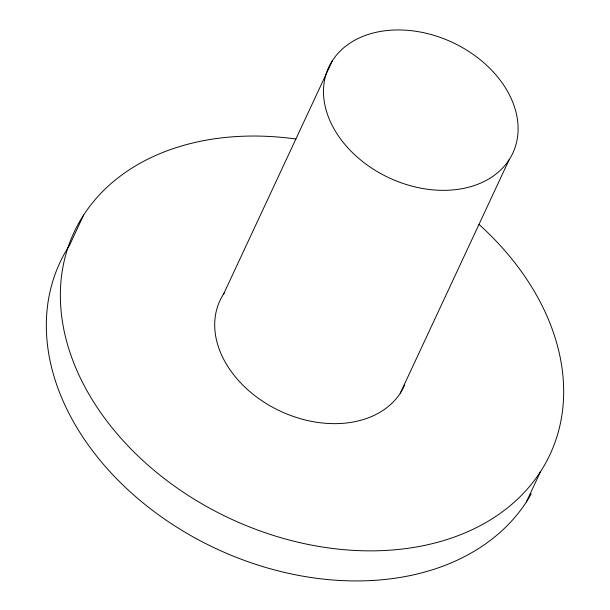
<?xml version="1.0" encoding="UTF-8"?>
<svg xmlns="http://www.w3.org/2000/svg" width="610" height="610" viewBox="0 0 610 610"><rect width="100%" height="100%" fill="white"/><g stroke="black" fill="none" stroke-linecap="round" stroke-linejoin="round"><path stroke-width="0.91" d="M83.639 215.025L69.616 245.098A262.643 193.332 25 0 0 197.884 539.507A262.643 193.332 25 0 0 531.279 493.787M223.71 293.791L332.496 60.489M400.32 393.099L509.106 159.797A101.557 74.755 25 0 0 412.055 30.774A101.557 74.755 25 0 0 341.242 139.858A101.557 74.755 25 0 0 509.106 159.797M526.361 501.938L540.384 471.865M479.002 224.419A262.643 193.332 25 0 1 450.973 538.218A262.643 193.332 25 0 1 73.497 362.218A262.643 193.332 25 0 1 295.819 139.011M404.712 384.887A101.557 74.755 25 0 1 275.583 408.83A101.557 74.755 25 0 1 224.747 292.251"/></g></svg>
